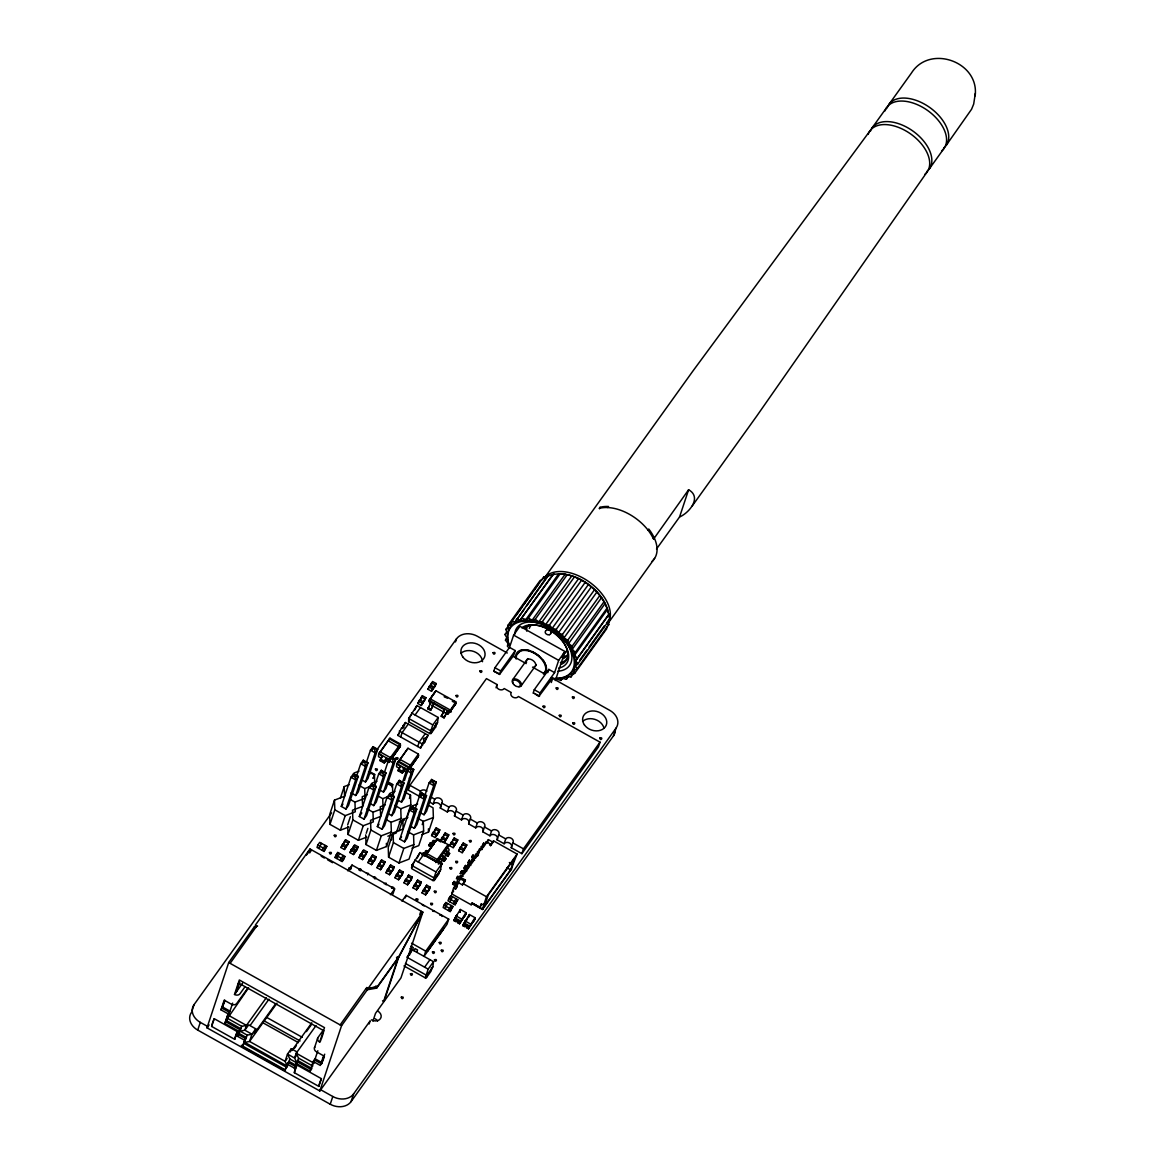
<?xml version="1.0" encoding="UTF-8"?>
<svg xmlns="http://www.w3.org/2000/svg" width="1165" height="1165" viewBox="0 0 1165 1165"><rect width="100%" height="100%" fill="white"/><g stroke="black" fill="none" stroke-linecap="round" stroke-linejoin="round"><path stroke-width="1.5" d="M433.074 729.261L429.929 733.63L408.638 721.718L408.682 718.47L416.895 705.553L438.186 717.465L437.516 722.649L435.288 726.159M975.149 95.807C979.605 61.861 929.655 43.906 911.423 73.075L888.88 104.501M975.338 93.287L973.692 104.049L971.581 109.233L946.315 145.174M556.826 679.02L560.758 680.433L562.564 678.452L566.379 679.239L567.471 676.763L571.054 676.894L571.389 674.011L574.578 673.487L574.141 670.326L576.835 669.161L575.641 665.827L577.724 664.05L575.83 660.686L608.727 614.814C604.65 590 571.476 566.904 548.118 575.976L526.522 606.062M548.118 575.976L543.574 577.17L511.639 621.702L511.304 624.571L508.115 625.11L508.537 628.27L505.858 629.435L507.037 632.77L504.969 634.532L506.862 637.91L505.479 640.197L508.013 643.488L507.372 646.211L509.411 648.264M574.578 673.487L606.528 628.954L606.819 626.639M438.448 873.182L440.676 869.658L441.346 864.488L420.055 852.576L411.842 865.493L411.813 868.74L433.103 880.653L434.603 876.735L435.317 877.129L434.196 880.522L433.482 880.114M430.628 970.387L432.841 966.863L433.526 961.678L409.964 948.514M429.885 704.374L429.142 700.296L435.914 690.758L455.821 701.898L447.637 714.305L431.37 705.204M448.044 844.581L437.312 859.537L436.744 862.158L425.385 855.809L425.633 855.081L437.37 838.611L448.044 844.581L447.841 846.693L436.744 862.158M447.972 697.515L446.981 698.316M454.714 701.286L453.724 702.087L452.311 701.301M440.224 862.406L440.254 862.275A2.053 1.238 35.7 0 0 439.074 860.367L437.894 860.556L439.161 861.619L438.39 864.139M440.982 862.61L441.783 860.134A2.053 1.238 35.7 0 0 440.603 858.241L439.423 858.43L440.53 859.173M443.079 859.683L443.894 857.207A2.053 1.238 35.7 0 0 442.715 855.299L441.52 855.489C444.826 856.435 439.686 860.833 444.229 861.299L445.991 858.445L444.782 857.775M444.622 857.557L445.423 855.066A2.053 1.238 35.7 0 0 444.244 853.173L443.064 853.363M446.719 854.615L447.52 852.139A2.053 1.238 35.7 0 0 446.341 850.232L445.161 850.421C448.452 851.382 443.37 855.765 447.855 856.246L449.632 853.377L448.423 852.707M448.248 852.489L449.049 849.999A2.053 1.238 35.7 0 0 447.87 848.105L446.938 847.567L447.404 848.688M459.986 911.627L460.35 909.472L466.029 912.646L465.301 914.598L466.015 913.957L459.491 923.699L457.714 922.709A1.544 1.209 18.4 0 0 455.588 921.515L453.811 920.525L455.85 917.685M474.315 919.651L475.043 917.7L469.364 914.51L469 916.666M438.186 717.465L432.827 724.921L429.929 733.63M441.346 864.488L436.001 871.944L433.103 880.653M433.526 961.678L428.167 969.149L425.269 977.843L403.978 965.931M575.83 660.686L577.214 658.385L574.68 655.109L575.321 652.371L607.271 607.853M359.053 869.687C360.975 866.585 362.577 872.672 359.228 870.197M373.47 877.755C374.067 875.25 377.635 878.716 374.737 878.876M409.483 778.657L409.454 777.667M384.29 883.798L386.096 883.114L386.154 884.847M436.278 876.633L435.084 877.522M442.001 916.476L441.506 915.064L439.846 915.268M428.298 974.319L428.254 973.314M380.722 759.172L384.945 761.633L386.663 758.022L384.275 763.017L380.023 760.643L381.843 756.842M398.721 769.337L400.44 765.725L398.736 769.686M402.304 773.109L404.692 768.099L402.304 773.109L398.051 770.72L398.678 769.424L398.051 770.72M192.007 1010.827L194.06 1004.638L331.632 812.879M551.453 677.724L609.819 710.388A15.669 12.291 18.4 0 1 616.037 728.11L613.474 735.843L351.044 1101.653A15.669 12.291 18.4 0 1 330.234 1104.245L197.73 1030.093L200.293 1022.36A15.669 12.291 18.4 0 1 194.06 1004.638M369.116 1023.962L370.164 1020.846L319.836 1090.979L206.991 1027.836L228.704 962.552L254.48 926.612L257.596 926.058M228.704 962.552L341.549 1025.695L319.836 1090.979M211.666 1026.438L214.229 1018.691L237.296 1031.608A18.159 2.665 -60.8 0 0 234.733 1039.34L211.666 1026.438A18.159 2.665 -60.8 0 1 214.229 1018.691M243.194 1045.223L244.533 1040.243L237.427 1036.268L239.043 1031.433L224.845 1023.482L228.063 1013.812L220.971 1009.851L224.19 1000.167L231.282 1004.143A4.107 3.233 18.4 0 0 236.743 1003.458L248.072 987.672M224.801 1000.182L222.107 1008.249L229.214 1012.21L225.995 1021.894L240.194 1029.831L238.577 1034.666L245.684 1038.641L244.067 1043.476L286.663 1067.3L288.265 1062.465L295.357 1066.441L294.221 1068.043L287.114 1064.067L289.036 1061.402L296.128 1065.378M220.971 1009.851L225.02 1000.735M245.116 986.609L239.961 993.789A4.107 3.233 18.4 0 1 234.5 994.473L239.32 979.969L324.496 1027.632L319.676 1042.136A4.107 3.233 18.4 0 1 318.03 1037.476L323.186 1030.297M235.65 992.871L238.869 983.202L324.03 1030.865L322.88 1032.467M228.544 1013.142L224.845 1023.482L226.767 1020.817L232.665 1003.094M236.408 991.808L239.626 982.139L235.927 992.478M234.733 1039.34L237.296 1031.608M237.427 1036.268L241.767 1026.35L246.456 1025.389L266.29 997.75M243.281 1044.99L242.64 1046.913L284.944 1070.591L287.114 1064.067M239.393 1032.248L240.15 1031.185L244.854 1030.195L248.684 1024.88L255.776 1028.855L251.946 1034.185L247.242 1035.146L242.917 1045.078M308.871 852.358L309.992 848.994L422.837 912.137L400.964 977.901L383.969 1001.58L382.557 1000.779M255.776 1028.855L254.174 1033.69L275.217 1004.361M317.812 845.033L317.011 847.45L324.103 851.426L326.826 846.343L319.734 842.368L317.812 845.033L324.918 849.008L324.103 851.426M349.267 784.671L344.228 786.593L344.563 796.277L334.486 800.122L329.651 814.699L329.972 824.383L340.369 830.208L348.772 827.004M318.788 848.455L321.511 843.358M329.972 824.383L334.821 809.806L334.486 800.122M322.341 850.435L325.05 845.353M340.471 797.923L344.228 786.593M341.272 806.413L350.971 777.273L353.505 773.735L358.208 776.371L348.51 805.51L345.976 809.049L341.272 806.413L342.961 804.054M354.597 776.807L355.048 775.453L353.505 773.735M356.723 775.744L360.713 763.745L363.247 760.206L367.951 762.842L358.252 791.982L355.718 795.506L351.014 792.884M345.976 809.049L355.675 779.909L358.208 776.371L355.048 775.453L350.971 777.273L355.675 779.909L355.048 775.453M340.369 830.208L345.219 815.646L355.296 811.787L354.961 802.117L350.505 799.612M366.465 762.201L370.455 750.202L372.989 746.678L377.693 749.299L367.994 778.438L365.461 781.977L362.33 780.215M335.039 857.542L337.763 852.46L344.855 856.435L344.054 858.853L342.131 861.518L335.039 857.542L337.763 852.46M355.718 795.506L365.417 766.366L367.951 762.842L364.791 761.925L363.247 760.206M371.839 750.1L372.989 746.678L374.533 748.381L377.693 749.299L375.159 752.838L365.461 781.977M347.68 824.776L350.374 816.694M336.816 858.532L339.539 853.45M340.923 847.523L345.554 839.761L349.107 841.756L344.476 849.503L340.923 847.523L341.884 846.183M343.806 843.518L344.607 841.101L348.146 843.081L347.345 845.499M344.753 842.179L345.554 839.761M366.8 837.096L358.398 840.3L348 834.46L352.849 819.898L352.514 810.214L362.592 806.369L362.257 796.685L367.295 794.748M340.369 860.527L343.078 855.445M344.476 849.503L349.107 841.756M345.437 848.178L346.238 845.746L342.685 843.766M342.131 861.518L344.855 856.435M359.301 816.505L368.999 787.365L371.533 783.827L376.237 786.462L366.538 815.602L364.004 819.126L359.301 816.505L361.834 812.966M373.368 778.278L374.679 774.419L371.125 772.424L370.179 773.764M380.023 760.643L380.562 759.493M349.937 852.562L354.568 844.814L358.121 846.795L357.32 849.212L353.49 854.542L349.937 852.562L351.699 848.804L355.252 850.8L354.451 853.217M381.916 756.697L382.411 755.634L381.581 756.944M374.737 785.822L378.741 773.822L381.275 770.298L385.979 772.919L376.28 802.059L373.747 805.598L370.616 803.85M364.004 819.126L373.703 789.987L376.237 786.462L373.077 785.545L371.533 783.827M353.49 854.542L358.121 846.795M358.398 840.3L363.247 825.737L373.324 821.878L372.989 812.194L367.048 808.86M384.275 763.017L384.858 761.837M356.359 850.552L357.16 848.135L353.621 846.139L352.82 848.557L353.767 847.232M382.368 773.371L382.819 772.002L381.275 770.298M350.738 868.974L352.048 865.056L394.629 888.88L392.896 894.108M290.245 1051.966L291.323 1048.748L297.002 1051.922M384.479 772.293L388.484 760.294L400.381 743.998L389.969 738.173L378.61 754.367L378.538 756.697L381.508 758.357M373.747 805.598L383.445 776.458L385.979 772.919L382.819 772.002L378.741 773.822L383.445 776.458L382.819 772.002M287.959 1064.621L289.837 1058.985L287.493 1054.077L291.323 1048.748M428.108 735.231L425.822 738.421A1.646 1.296 18.4 0 0 423.638 738.697A1.646 1.296 18.4 0 0 424.293 740.561L420.536 748.105L397.833 735.406L401.575 727.848A1.646 1.296 18.4 0 0 403.76 727.572A1.646 1.296 18.4 0 0 403.105 725.722L405.405 722.518L428.108 735.231L424.366 742.775A1.646 1.296 18.4 0 0 423.55 742.527M389.299 761.895L391.018 756.755L395.721 759.391L386.023 788.53L383.489 792.069L378.785 789.433M366.247 833.252L367.863 828.402M358.951 857.6L363.582 849.853L367.135 851.848L362.504 859.595L358.951 857.6L362.781 852.27M402.143 728.62L403.105 725.722M359.912 856.275L360.713 853.858L364.266 855.838L363.465 858.256M361.995 853.13L362.635 851.193L366.174 853.173L365.373 855.591M400.673 736.994L402.114 732.639L408.245 724.106M404.43 725.416L405.405 722.518M386.562 819.781L391.018 822.286L391.353 831.97L386.503 846.533L376.426 850.392L366.028 844.552L370.878 829.99L370.543 820.306L380.62 816.447L380.285 806.763L385.324 804.84M383.489 792.069L393.188 762.929L395.721 759.391L392.561 758.473L391.018 756.755M409.439 717.407L408.638 721.718M362.504 859.595L367.135 851.848M391.891 758.415L400.309 746.328L400.381 743.998M294.221 1068.043L297.73 1060.543L311.929 1068.48L310.021 1071.145L295.823 1063.208M296.172 1064.024L296.973 1061.606L311.172 1069.543M289.837 1058.985L296.929 1062.961L298.546 1058.126L296.201 1053.218L316.035 1025.579M294.352 1072.703L296.915 1064.97L321.409 1078.674A18.159 2.665 -60.8 0 0 318.831 1086.406L294.352 1072.703A18.159 2.665 -60.8 0 1 296.915 1064.97M417.74 703.471L422.371 695.723L425.924 697.719L421.293 705.466L417.74 703.471L418.861 701.665M377.329 826.582L387.028 797.443L389.561 793.918L394.265 796.54L384.566 825.679L382.033 829.218L377.329 826.582L379.018 824.223M391.906 786.928L392.707 784.511L389.154 782.516L388.207 783.856L391.746 785.836L392.707 784.511M422.371 695.723L420.609 699.481L421.41 697.063L424.963 699.044L424.162 701.461M367.965 862.653L372.596 854.906L376.149 856.887L375.348 859.304L371.519 864.634L367.965 862.653L369.727 858.896L373.281 860.891L372.48 863.309M421.293 705.466L425.924 697.719M422.24 704.126L423.055 701.709L419.502 699.728M372.596 854.906L370.849 858.649L371.65 856.231L375.188 858.212L374.387 860.629M427.948 689.258L432.579 681.496L436.118 683.491L435.317 685.908L431.487 691.238L427.948 689.258L429.71 685.501L433.249 687.481L432.448 689.898M392.765 795.913L396.77 783.914L399.304 780.375L404.007 783.011L394.309 812.151L391.775 815.689L388.644 813.927M382.033 829.218L391.731 800.078L394.265 796.54L391.105 795.637L389.561 793.918M430.817 685.253L431.618 682.836L435.171 684.816L434.37 687.234L430.817 685.253L431.778 683.913M371.519 864.634L376.149 856.887M376.426 850.392L381.275 835.815L391.353 831.97M431.487 691.238L436.118 683.491M402.507 782.385L406.512 770.385L409.046 766.847L413.75 769.482L404.051 798.622L401.517 802.146L398.386 800.399M314.448 1047.903L317.666 1038.233M391.775 815.689L401.474 786.55L404.007 783.011L400.847 782.094L399.304 780.375M431.618 708.422L434.123 703.077L430.569 710.359L427.73 708.771L428.647 707.097M404.473 780.565L409.046 766.847L410.59 768.565L413.75 769.482L411.216 773.021L401.517 802.146M435.914 690.758L428.909 701.024L444.52 709.762L444.04 710.446M376.979 867.692L381.61 859.945L385.164 861.925L380.533 869.687L376.979 867.692L378.101 865.872M417.711 746.517L419.152 742.163L425.269 733.63M310.021 1071.145L313.239 1061.475L315.147 1058.81L322.239 1062.786L321.482 1063.849L314.39 1059.873L311.972 1067.125M410.138 769.919L410.59 768.565L406.512 770.385L411.216 773.021L410.59 768.565M430.569 710.359L431.487 708.684M321.351 1038.918L323.491 1032.481M313.705 1063.164L317.827 1050.743M381.61 859.945L379.863 863.687L380.664 861.27L384.202 863.265L383.401 865.682M455.471 641.93L456.491 638.828A15.669 12.291 18.4 0 1 477.3 636.236L507.285 653.012M420.536 748.105L424.293 740.561M380.533 869.687L385.164 861.925M409.92 768.507L418.57 755.692L418.41 754.09L407.998 748.265L396.639 764.458L396.566 766.788L399.537 768.449M407.866 817.451L402.828 819.374L403.148 829.058L393.086 832.917L388.236 847.479L388.571 857.163L398.969 863.003L409.031 859.144L413.881 844.581L413.56 834.897L407.604 831.562M381.494 868.347L382.295 865.93L378.741 863.949M428.895 801.651L433.147 804.025A4.107 3.233 18.4 0 1 438.608 803.34A4.107 3.233 18.4 0 1 440.254 808L447.345 811.976A4.107 3.233 18.4 0 1 452.806 811.291A4.107 3.233 18.4 0 1 454.452 815.937L461.544 819.912A4.107 3.233 18.4 0 1 467.005 819.228A4.107 3.233 18.4 0 1 468.636 823.888L475.742 827.864A4.107 3.233 18.4 0 1 481.203 827.179A4.107 3.233 18.4 0 1 482.834 831.825L489.941 835.8A4.107 3.233 18.4 0 1 495.402 835.116A4.107 3.233 18.4 0 1 497.033 839.776L504.125 843.751A4.107 3.233 18.4 0 1 509.586 843.067A4.107 3.233 18.4 0 1 511.231 847.712L521.876 853.668L598.402 746.998L600.019 742.163L518.396 696.481A4.107 3.233 18.4 0 1 512.935 697.165A4.107 3.233 18.4 0 1 511.289 692.52L504.197 688.544A4.107 3.233 18.4 0 1 498.737 689.229A4.107 3.233 18.4 0 1 497.106 684.569L486.446 678.613L409.92 785.297L408.318 790.132L418.963 796.088A4.107 3.233 18.4 0 1 422.385 794.763M424.366 742.775L425.822 738.421M394.819 805.423L400.76 808.758L401.095 818.442L396.246 833.004L387.858 836.208M388.571 857.163L393.406 842.601L393.086 832.917M409.425 798.462L410.502 795.214L404.561 791.88M431.021 733.499L432.157 730.106L431.443 729.712L430.322 733.091L431.021 733.499L435.623 727.091L436.744 723.713L436.03 723.319L434.909 726.698L435.623 727.091M321.482 1063.849L324.7 1054.179M399.056 830.703L402.828 819.374M322.778 1061.169L324.394 1056.335M385.994 872.745L390.625 864.983L394.178 866.978L393.377 869.396L389.547 874.726L385.994 872.745L387.756 868.988L391.309 870.969L390.508 873.386M390.625 864.983L388.862 868.74L389.678 866.323L393.217 868.304L392.416 870.721M406.527 817.859L410.837 804.899L410.502 795.214M399.857 839.193L409.556 810.054L412.09 806.53L416.793 809.151L407.109 838.29L404.561 841.829L399.857 839.193L401.561 836.834M445.103 715.965L447.608 710.621L444.054 717.902L441.215 716.315L442.132 714.64M442.263 714.378L443.85 710.402M318.831 1086.406L321.409 1078.674M389.547 874.726L394.178 866.978M411.493 809.078L412.57 805.845L417.609 803.923M444.52 709.762L444.768 709.034L442.249 714.8M413.196 809.602L413.648 808.233L412.09 806.53M444.054 717.902L444.972 716.227M418.963 796.088L420.565 791.253A4.107 3.233 18.4 0 1 426.885 791.166M415.308 808.525L419.298 796.525L421.832 792.986L426.536 795.622L416.852 824.762L414.303 828.3L411.172 826.538M404.561 841.829L414.259 812.689L416.793 809.151L413.648 808.233L409.556 810.054L414.259 812.689L413.648 808.233M420.696 796.423L421.832 792.986L423.39 794.705L426.536 795.622L424.002 799.161L414.303 828.3M398.969 863.003L403.818 848.426L413.881 844.581M395.008 877.784L399.639 870.037L403.192 872.017L402.391 874.434L398.561 879.764L395.008 877.784L396.77 874.027L400.323 876.022L399.522 878.439M398.051 873.299L398.692 871.362L402.231 873.357L401.43 875.774M399.639 870.037L397.877 873.779M424.482 796.7L429.04 782.996L431.574 779.458L436.278 782.094L426.594 811.233L424.045 814.757L419.342 812.136M447.36 711.349L449.486 712.543L455.617 704.01L455.821 701.898M398.561 879.764L403.192 872.017M432.681 782.531L433.132 781.176L431.574 779.458M424.045 814.757L433.744 785.632L436.278 782.094L433.132 781.176L429.04 782.996L433.744 785.632L433.132 781.176M422.225 824.602L423.303 821.369L433.365 817.51L433.045 807.826L428.574 805.335M330.234 1104.245L332.797 1096.513A15.669 12.291 18.4 0 0 353.607 1093.906L616.037 728.11M404.022 882.822L408.653 875.075L412.206 877.056L411.405 879.473L407.575 884.818L404.022 882.822L405.784 879.08L409.337 881.06L408.536 883.478M407.852 877.493L408.653 875.075M417.347 818.034L423.303 821.369L423.623 831.053L418.774 845.615L412.06 848.178M433.147 804.025L434.763 799.19A4.107 3.233 18.4 0 1 440.224 798.506A4.107 3.233 18.4 0 1 441.855 803.166L440.254 808M407.575 884.818L412.206 877.056M410.444 880.813L411.245 878.395L407.706 876.415M405.26 897.924L406.134 895.317L448.714 919.141L446.981 924.369L424.016 956.378L425.749 951.15L448.714 919.141M421.803 834.65L428.516 832.087L433.365 817.51M422.953 853.523L424.468 853.494M413.036 887.876L417.667 880.114L421.22 882.109L420.419 884.526L416.589 889.856L413.036 887.876L414.798 884.119L418.351 886.099L417.551 888.516M424.191 856.188L425.283 853.668L426.536 854.207L425.385 855.809M431.589 835.596L436.22 827.849L439.773 829.83L438.972 832.247L435.142 837.577L431.589 835.596L433.351 831.839L436.904 833.834L436.103 836.252M427.074 851.557L428.065 852.081L433.802 844.072C431.05 841.625 432.026 849.445 428.691 845.513L430.468 842.659L431.676 843.329M417.667 880.114L415.905 883.871L416.721 881.454L420.259 883.434L419.458 885.851M430.468 842.659L428.691 845.513M434.632 831.111L435.273 829.174L438.812 831.169L438.011 833.587M428.065 852.081L427.366 850.829A2.053 1.238 35.7 0 0 425.487 851.018L424.643 853.479M436.22 827.849L434.472 831.592M372.916 1021.166L375.509 1013.375L383.212 1002.643L397.877 958.533L396.464 957.746M416.589 889.856L421.22 882.109M431.938 843.3L432.754 840.882A2.053 1.238 35.7 0 1 434.632 840.693L435.331 841.945L437.37 838.611M435.142 837.577L439.773 829.83M433.802 844.072L433.103 842.834A2.053 1.238 35.7 0 0 431.225 843.009L430.395 845.484M383.969 1001.58L398.648 957.47L422.837 912.137M509.527 647.39L515.279 650.609L513.634 655.546L499.537 674.418L493.785 671.2L494.95 667.72L509.527 647.39L513.619 635.114L519.925 626.304L564.996 651.526L555.356 680.535M351.044 1101.653L353.607 1093.906M447.345 811.976L448.962 807.141A4.107 3.233 18.4 0 1 454.423 806.457A4.107 3.233 18.4 0 1 456.054 811.102L454.452 815.937M422.05 892.914L426.681 885.167L430.235 887.148L429.434 889.565L425.604 894.895L422.05 892.914L423.812 889.157L427.366 891.152L426.565 893.57M440.603 840.635L445.234 832.888L448.787 834.868L444.156 842.63L440.603 840.635L443.486 836.645M425.079 888.429L425.735 886.492L429.273 888.487L428.472 890.905M441.564 839.31L442.365 836.892L445.918 838.873L445.117 841.29M426.681 885.167L424.919 888.91M443.647 836.15L444.287 834.227L447.826 836.208L447.025 838.625M444.433 835.305L445.234 832.888M425.604 894.895L430.235 887.148M499.537 674.418L500.702 670.938L515.279 650.609M444.156 842.63L448.787 834.868M496.028 687.801L497.106 684.569M412.526 949.941L413.298 947.611L410.735 946.184M439.904 870.736L438.783 874.114L434.196 880.522M440.588 866.367L442.365 863.513L441.098 862.799M414.216 950.888L415.002 948.572L417.551 949.999L416.779 952.315M444.229 861.299L445.991 858.445M449.617 845.688L454.248 837.926L457.801 839.921L453.17 847.669L449.617 845.688L452.661 841.203M450.738 843.868L451.379 841.931L454.933 843.911L454.132 846.343M447.855 856.246L449.632 853.377M453.447 840.344L454.248 837.926M461.544 819.912L463.146 815.078A4.107 3.233 18.4 0 1 468.621 814.393A4.107 3.233 18.4 0 1 470.252 819.053L468.636 823.888M453.17 847.669L457.801 839.921M456.039 843.664L456.84 841.246L453.301 839.266M458.631 850.727L463.262 842.979L466.816 844.96L462.185 852.707L458.631 850.727L459.593 849.401M459.753 848.906L460.393 846.97L463.947 848.965L463.146 851.382M461.5 846.722L462.316 844.305L465.854 846.3L465.053 848.717M462.461 845.397L463.262 842.979M427.919 950.931L430.074 946.694L429.303 949.009M443.952 905.176L443.151 907.593L450.243 911.569L452.967 906.487L445.86 902.511L443.952 905.176L451.044 909.151L450.243 911.569M430.22 947.727L432.361 943.49L431.589 945.805M462.185 852.707L466.816 844.96M445.059 904.928L445.86 902.511M432.506 944.524L434.662 940.286L433.89 942.616M455.457 885.793L452.617 884.206L454.088 881.454L456.928 883.041L453.578 888.08L451.656 893.861L471.17 904.783L472.32 903.195L482.965 909.151L484.669 903.501L482.849 908.977M444.913 908.583L447.637 903.501M454.088 881.454L452.617 884.206M448.816 898.404L448.001 900.822L455.107 904.797L457.816 899.7L450.724 895.739L448.816 898.404L455.908 902.38L455.107 904.797M434.807 941.335L436.962 937.082L436.191 939.412M449.923 898.157L450.724 895.739M456.869 877.565L456.447 878.876L457.918 876.109L456.869 877.565L459.709 879.153M437.108 938.131L439.249 933.893L438.477 936.209M449.777 901.812L452.501 896.73M439.394 934.927L441.55 930.689L440.778 933.005M456.098 884.57L458.02 878.774L460.539 875.279L462.461 876.357M425.647 977.319L426.769 973.925L427.482 974.333L426.361 977.712L425.269 977.843M461.733 870.779L460.262 873.532L461.733 870.779L464.573 872.367M453.578 888.08L455.5 889.157L460.757 877.42L486.344 841.756L491.004 844.363L490.538 845.746M475.742 827.864L477.344 823.029A4.107 3.233 18.4 0 1 482.805 822.344A4.107 3.233 18.4 0 1 484.451 826.99L482.834 831.825M448.467 910.579L451.19 905.482M441.695 931.723L443.85 927.486L443.079 929.801M466.932 869.789L464.092 868.202L464.529 866.891L465.563 865.449L468.403 867.037M465.563 865.449L464.092 868.202M462.709 874.9L464.354 869.935L466.277 871.012L464.675 873.255M426.361 977.712L430.948 971.319L432.084 967.926L431.37 967.533M453.331 903.792L456.039 898.71M464.675 871.274L468.184 864.605L470.107 865.682M467.922 862.872L469.393 860.12L467.922 862.872L470.762 864.459M467.092 867.91L468.184 864.605M463.699 880.711L464.879 881.861M468.505 865.93L472.014 859.275L473.937 860.352L471.534 863.702L469.612 862.624M457.772 882.313L462.447 884.919L465.418 880.026L460.757 877.42M472.189 856.231L471.752 857.542L473.223 854.775L472.189 856.231L475.029 857.819M470.908 862.581L472.014 859.275M462.447 884.919L465.418 880.026M472.335 860.6L475.844 853.945L477.767 855.008L475.349 858.372M455.166 917.947L453.986 920.627L455.18 918.967M476.165 855.27L479.66 848.601L481.596 849.678M455.588 921.515L455.996 920.306L454.219 919.316M479.98 849.94L483.606 843.125L485.528 844.203L483.009 847.698L481.087 846.62M459.942 911.991L460.335 910.782L460.117 912.093M533.104 693.204L534.269 689.724L548.846 669.394L554.598 672.613L540.021 692.927L538.856 696.422L533.774 693.044M482.645 846.008L483.606 843.125M457.714 922.709L458.122 921.5A1.544 1.209 18.4 0 0 455.996 920.306M486.344 841.756L485.878 843.14L488.397 839.63L493.057 842.251L490.742 845.513L489.475 844.8M460.495 920.918L459.316 923.597L460.51 921.937M487.247 843.052L488.397 839.63M489.941 835.8L491.543 830.965A4.107 3.233 18.4 0 1 497.004 830.281A4.107 3.233 18.4 0 1 498.635 834.941L497.033 839.776M599.538 508.756L600.019 507.328A39.057 23.518 35.7 0 1 608.494 506.484L607.722 507.547M464.253 916.724L465.84 913.855M459.491 923.699L466.015 913.957M469.437 926.787L475.029 918.996L468.505 928.738L466.728 927.748A1.544 1.209 18.4 0 0 464.602 926.554L462.825 925.563L463.757 923.612L469.437 926.787L468.33 928.651L469.51 925.971M463.408 924.457L463 925.665L464.194 924.005M463.947 923.714L469.364 914.51M547.754 672.686L548.846 669.394M471.17 904.783L471.738 903.093L479.893 907.666L481.524 904.025M464.602 926.554L465.01 925.345L463.233 924.355M493.057 842.251L493.523 840.853L517.1 854.047L513.124 864.11M466.728 927.748L467.136 926.539A1.544 1.209 18.4 0 0 465.01 925.345M468.505 928.738L468.913 927.529L467.136 926.539M551.293 682.53L552.953 677.549L538.856 696.422M554.598 672.613L558.676 660.337L564.996 651.526M473.267 921.763L474.854 918.908M479.893 907.666L481.174 903.792L483.664 905.19L484.815 903.589M483.664 905.19L486.475 896.73L517.1 854.047M504.125 843.751L505.741 838.902A4.107 3.233 18.4 0 1 511.202 838.232A4.107 3.233 18.4 0 1 512.833 842.877L511.231 847.712M471.971 903.632L482.47 909.501L484.291 904.04M510.62 869.818L514.318 858.707L488.295 894.968L484.596 906.093L510.62 869.818L506.79 867.677M511.275 869.673L513.372 863.498M521.876 853.668L523.478 848.834L600.019 742.163M653.623 539.031L688.617 489.737C702.204 497.309 689.243 512.862 679.559 516.983L656.507 549.006M679.559 516.983L688.617 489.737M428.764 706.878L431.283 701.49L430.133 703.689M226.796 1019.462L248.567 987.833M429.303 706.179L427.73 708.771M460.35 909.472L454.743 918.573L460.423 921.748M466.029 912.646L460.67 921.02L454.991 917.845L457.015 915.02M475.043 917.7L469.684 926.073L464.005 922.884L469.233 915.938M511.639 621.702L515.207 621.833L548.249 574.826M423.9 853.275L423.958 853.144A2.053 1.238 35.7 0 1 425.837 852.969L437.312 859.537M425.72 854.062L424.701 854.411M433.759 841.625L434.632 841.538M414.798 709.936L416.895 705.553M420.055 852.576L417.201 858.023M381.785 756.93L380.722 759.609M517.056 654.482L520.609 650.682M306.337 855.299L308.914 850.494L310.327 851.28L311.405 849.78L309.744 852.911M307.487 853.683L309.992 848.994M419.75 914.467L421.424 911.35L420.347 912.85L421.759 913.637L398.648 956.946L377.314 986.682L368.198 988.313L366.771 987.512L340.136 1024.909M285.512 1068.902L287.42 1066.237L244.839 1042.413L249.543 1041.437L277.008 1003.152M563.35 655.618L563.758 653.419M442.161 714.961L441.215 716.315M562.71 656.594L562.113 657.439M927.282 171.706L756.74 416.065L692.33 505.814M377.125 749.459L456.491 638.828M308.914 850.494L255.339 925.156L256.766 925.957L230.117 963.353M389.969 738.173L378.858 753.653L382.164 756.362M410.968 715.266L408.682 718.47L431.385 731.183L437.516 722.649M397.833 735.406L399.362 733.266M415.09 714.99L420.434 707.534M373.717 775.744L374.679 774.419M372.916 778.162L373.878 776.837M435.273 691.762L429.142 700.296L449.734 711.815L455.85 703.281M324.918 849.008L326.826 846.343M392.285 757.119L400.542 745.6M392.037 757.847L400.309 746.328M237.718 984.804L238.869 983.202M206.991 1027.836L209.088 1024.909M407.998 748.265L396.886 763.73L400.192 766.454M234.5 994.473L242.597 983.187M228.063 1013.812L229.971 1011.147L222.879 1007.172M508.115 625.11L540.05 580.578L542.191 579.587M505.858 629.435L513.066 619.387M516.168 615.076L522.342 606.455M524.41 603.587L531.619 593.524M534.706 589.213L537.808 584.903M418.41 754.09L408.58 767.779L398.182 761.954L396.886 763.73L407.051 769.424M447.637 714.305L455.617 704.01M504.969 634.532L507.037 631.663M409.279 768.652L418.57 755.692M410.065 767.939L418.337 756.42M515.207 621.833L524.468 608.931M600.019 507.328L599.261 508.391A39.057 23.518 35.7 0 1 653.332 538.652L654.177 537.749M871.988 128.048L886.725 107.5M505.479 640.197L507.547 637.328M516.299 619.358L520.129 620.144L553.04 574.287M520.129 620.144L553.885 573.631M521.935 618.164L525.866 619.576L558.763 573.704M525.866 619.576L528.313 618.164L560.263 573.631M347.869 870.867L352.048 865.056M528.313 618.164L532.187 620.144L565.098 574.287M239.043 1031.433L240.951 1028.768L226.767 1020.817M532.187 620.144L535.201 619.358L567.137 574.826M535.201 619.358L538.871 621.833L571.767 575.976M250.198 1025.36L268.984 999.177M538.871 621.833L542.308 621.702L574.258 577.185M244.533 1040.243L246.441 1037.564L239.349 1033.603M542.308 621.702L545.642 624.586L578.554 578.728M545.642 624.586L549.385 625.124L581.335 580.592M512.585 679.85L527.832 658.575M549.385 625.124L552.254 628.284L585.15 582.427M575.321 652.371L572.248 649.313L572.131 646.24L568.637 643.502L567.748 640.226L563.976 637.939L562.36 634.561L558.443 632.799L556.156 629.464L588.107 584.932M558.443 632.799L591.339 586.927M521.105 685.879L536.366 664.618M562.36 634.561L594.296 590.029M563.976 637.939L596.873 592.068M567.748 640.226L599.698 595.694M648.002 530.09L648.759 529.012A39.057 23.518 35.7 0 1 652.138 561.268M568.637 643.502L601.548 597.645M390.45 894.705L394.629 888.88M414.143 862.289L411.842 865.493L434.56 878.206L440.676 869.658M413.313 865.245L411.478 867.808L412.599 864.43L413.313 864.823M421.672 854.921L423.201 852.795M572.131 646.24L604.067 601.708M418.25 862.013L423.609 854.557M572.248 649.313L605.159 603.441M653.332 538.652L654.104 537.589M574.68 655.109L607.577 609.251M291.818 1050.641L311.812 1022.783M287.143 1058.461L285.075 1061.33L287.42 1066.237M294.352 1048.413L296.42 1045.529M306.395 1031.622L311.521 1024.472M401.954 901.127L406.134 895.317M560.758 680.433L562.812 677.564M577.214 658.385L609.149 613.868M929.437 168.707L944.174 148.173M575.641 665.827L577.694 662.958M579.762 660.089L586.956 650.055M589.009 647.187L604.431 625.692M606.484 622.824L609.659 619.532L608.727 614.814M296.507 1055.388L294.585 1058.053L296.929 1062.961M566.379 679.239L568.447 676.37M577.724 664.05L609.659 619.532M435.841 862.595L437.749 859.93M448.088 845.965L436.991 861.43L425.633 855.081L436.729 839.615L440.982 842.004M654.584 558.428L607.693 623.814A39.057 23.518 35.7 0 0 589.199 581.903A39.057 23.518 35.7 0 0 543.938 578.685L692.986 370.921L869.847 131.033M571.054 676.894L574.141 672.584M576.835 669.161L608.785 624.629L608.552 619.955M440.836 865.653L442.365 863.513M435.317 877.565L438.069 873.721M319.676 1042.136L320.812 1040.534M368.198 988.313L421.759 913.637M341.549 1025.695L367.339 989.755L376.674 988.109L397.877 958.533M464.354 869.935L461.952 873.299L463.874 874.376M460.583 876.706L461.617 875.264L463.189 876.138M464.413 871.376L465.447 869.92L467.019 870.808M468.228 866.032L469.277 864.59L470.835 865.464M472.058 860.702L473.092 859.26L474.665 860.134M475.888 855.372L476.922 853.93L478.495 854.804L477.461 856.246M479.718 850.042L480.752 848.586L482.325 849.474M469.306 866.804L467.704 869.032L465.782 867.969M451.656 893.861L453.666 891.065M455.5 889.157L457.175 886.813M409.366 955.227L412.235 949.766L406.876 957.237L428.167 969.149M491.004 844.363L493.523 840.853M451.044 909.151L452.967 906.487M455.908 902.38L457.816 899.7M424.613 967.168L429.972 959.698M432.841 966.863L426.725 975.396L405.435 963.484M468.825 916.564L469.524 915.923M462.825 925.563L466.903 919.884M474.504 919.738L475.029 918.996M482.47 909.501L511.551 868.959M444.447 850.596L447.841 846.693M543.807 673.443C547.841 669.962 545.904 663.861 543.152 660.206M366.407 873.226L368.533 873.43L367.528 874.842M393.377 888.88C395.576 887.395 390.683 885.866 391.688 888.356M432.623 911.234L434.749 911.438M353.971 773.065L359.009 771.128M371.999 783.142L377.038 781.22M358.762 785.239L364.703 788.574L374.781 784.729L374.446 775.045L368.504 771.711M354.961 802.117L365.038 798.258L364.703 788.574M390.027 793.234L395.066 791.312M378.276 796.161L382.732 798.666L387.77 796.744M372.989 812.194L383.067 808.35L382.732 798.666M400.76 808.758L410.837 804.899M391.018 822.286L401.095 818.442M399.275 822.039L404.313 820.116M413.56 834.897L423.623 831.053M520.624 650.667L522.503 650.085M493.785 671.2L498.766 673.457M410.866 775.672L411.886 774.274M391.746 838.96L390.741 840.358M350.374 869.571L348.655 868.042L350.956 868.77M422.24 904.856L424.118 905.904M457.51 884.686L453.054 882.895M607.926 624.513L608.785 624.629M527.061 650.041L529.565 650.594M552.254 628.284L556.156 629.464M605.407 628.518L606.528 628.954M532.128 651.497L539.424 656.113M430.147 845.47L428.938 844.785M513.619 635.114L558.676 660.337M512.018 655.662L526.201 663.599M532.522 667.137L545.133 674.2M494.95 667.72L500.702 670.938M534.269 689.724L540.021 692.927M535.216 693.859L539.526 696.262M428.749 686.84L432.302 688.821M444.142 696.728L445.569 697.515M430.147 698.782L450.054 709.922M449.923 711.101L451.35 711.902M418.541 701.053L422.094 703.048M427.963 708.043L430.802 709.631M441.448 715.601L444.287 717.189M411.536 713.009L432.827 724.921M399.275 731.052L421.992 743.765M389.474 738.872L399.872 744.697M388.149 740.722L398.547 746.547M400.003 759.405L410.415 765.23M398.678 761.255L409.075 767.08M390.552 757.687L380.154 751.862L378.858 753.653L390.217 760.002M386.416 758.735L389.969 760.73M402.318 767.633L406.818 770.152M384.494 760.031L388.95 762.522M402.522 770.109L406.978 772.613M398.75 769.25L403.003 771.638M380.271 759.915L384.523 762.289M398.299 770.007L402.551 772.38M409.92 785.297L420.565 791.253M430.497 796.816L434.763 799.19M441.855 803.166L448.962 807.141M456.054 811.102L463.146 815.078M470.252 819.053L477.344 823.029M484.451 826.99L491.543 830.965M498.635 834.941L505.741 838.902M512.833 842.877L523.478 848.834M509.353 862.522L512.469 864.27M477.257 851.964L479.179 853.042M432.404 833.179L435.943 835.159M441.418 838.218L444.957 840.213M450.433 843.271L453.971 845.251M459.447 848.309L462.986 850.29M449.384 854.105L447.841 853.202M446.894 854.833L448.103 855.518M445.758 859.173L444.2 858.27M443.253 859.901L444.462 860.586M460.699 872.221L463.539 873.823M440.88 863.542L442.118 864.241M460.291 878.803L464.951 881.41M458.02 878.774L459.942 879.852M462.898 883.536L486.475 896.73M414.711 860.032L436.001 871.944M472.349 903.093L478.349 906.457M352.98 848.076L356.519 850.071M341.738 845.106L345.277 847.086M350.752 850.144L354.291 852.125M359.767 855.183L363.305 857.178M368.781 860.236L372.319 862.217M377.795 865.275L381.334 867.27M386.809 870.328L390.348 872.308M395.823 875.366L399.362 877.347M404.838 880.405L408.376 882.4M413.852 885.458L417.39 887.439M422.866 890.497L426.405 892.477M455.821 915.792L461.5 918.967M464.835 920.831L470.514 924.005M458.122 921.5L459.898 922.491M335.84 855.125L342.947 859.1M321.205 856.231L324.365 858.008M327.525 859.77L332.549 862.683M411.565 943.199L425.749 951.15M397.221 956.683L398.648 957.47M375.902 985.896L377.314 986.682M376.674 988.109L375.247 987.308L365.912 988.969L367.339 989.755M254.48 926.612L255.907 927.413M266.756 1017.438L302.303 1037.331M264.528 1021.079L300.06 1040.957M262.926 1022.783L298.473 1042.66M313.239 1061.475L320.331 1065.451L323.55 1055.781L316.458 1051.806A4.107 3.233 18.4 0 1 314.812 1047.146M228.748 1015.472L246.456 1025.389L244.854 1030.195L251.946 1034.185L249.543 1041.437L285.075 1061.33L287.493 1054.077L294.585 1058.053L296.201 1053.218L313.924 1063.135M227.568 1018.399L241.767 1026.35M298.546 1058.126L312.73 1066.062M240.15 1031.185L247.242 1035.146M200.293 1022.36L208.186 1026.773M241.315 1045.311L285.483 1070.023M320.186 1089.45L332.797 1096.513M388.018 782.632L392.474 785.137L392.809 794.821M334.821 809.806L345.219 815.646M352.849 819.898L363.247 825.737M370.878 829.99L381.275 835.815M393.406 842.601L403.818 848.426M543.574 577.17L544.201 578.714M428.414 828.854L428.516 832.087M386.387 843.314L386.503 846.533M365.708 834.868L366.028 844.552M347.723 826.393L348 834.46M377.708 1011.031A6.786 5.33 18.4 0 1 380.402 1018.72A6.786 5.33 18.4 0 1 371.387 1019.841M615.309 729.756A15.669 12.291 18.4 0 1 613.474 735.843M197.73 1030.093A15.669 12.291 18.4 0 1 191.497 1012.37M582.602 721.397A12.334 9.684 18.4 0 1 594.893 719.373A12.334 9.684 18.4 0 1 603.965 728.081M460.918 653.303A12.334 9.684 18.4 0 1 474.213 651.628A12.334 9.684 18.4 0 1 482.514 661.705M375.13 1018.763A6.786 5.33 18.4 0 1 377.635 1020.991M515.702 658.662A17.475 10.514 35.7 0 1 533.133 652.094A17.475 10.514 35.7 0 1 545.293 673.166M563.248 653.987A3.32 0.816 -65.4 0 1 563.773 653.39M550.943 633.163A3.378 2.694 30.6 0 1 550.637 633.789L550.317 634.124A3.262 2.578 28.5 0 1 549.472 634.634M549.487 634.663A3.029 2.374 25.9 0 1 548.132 634.809A2.796 2.068 21.3 0 1 547.244 634.561L546.225 633.964A2.796 2.039 18.7 0 1 545.497 633.163L545.409 632.93A3.073 2.33 12 0 1 545.235 632.26A3.218 2.446 9.6 0 1 545.264 631.809A3.393 2.578 7.9 0 1 545.395 631.372A3.306 2.505 6.2 0 1 546.356 630.338M529.303 628.401A21.989 13.237 35.7 0 1 531.924 624.615M567.282 649.648A21.989 13.237 35.7 0 1 564.661 653.434M550.885 631.692A2.825 2.374 17 0 0 550.098 630.571L549.065 630.003A3 2.301 9.2 0 0 546.414 630.396M550.928 631.692A3.073 2.534 20.7 0 1 551.001 632.93M568.374 654.453A25.659 15.451 35.7 0 1 563.015 656.842M526.755 631.168A25.659 15.451 35.7 0 1 526.595 628.066M526.522 662.404A5.344 3.218 35.7 0 1 529.128 659.011A5.344 3.218 35.7 0 1 535.114 662.798A5.344 3.218 35.7 0 1 533.905 667.064M516.415 658.866A16.645 10.019 35.7 0 1 534.298 653.274A16.645 10.019 35.7 0 1 543.429 673.982M513.168 683.593A5.228 3.146 35.7 0 1 514.26 678.918A5.228 3.146 35.7 0 1 520.828 682.588A5.228 3.146 35.7 0 1 518.964 686.84M513.809 684.569A4.398 2.65 35.7 0 1 514.682 680.04A4.398 2.65 35.7 0 1 520.318 684.51A4.398 2.65 35.7 0 1 515.6 685.981M514.959 685.573A4.398 2.65 35.7 0 1 514.347 685.093M887.22 107.85A35.198 21.188 35.7 0 1 929.655 107.413A35.198 21.188 35.7 0 1 943.796 147.897M885.08 110.835A35.198 21.188 35.7 0 1 927.5 110.398A35.198 21.188 35.7 0 1 941.64 150.882M870.342 131.383A35.198 21.188 35.7 0 1 912.763 130.946A35.198 21.188 35.7 0 1 926.903 171.43M868.187 134.368A35.198 21.188 35.7 0 1 910.622 133.931A35.198 21.188 35.7 0 1 924.762 174.415M509.207 645.09A37.615 22.659 35.7 0 1 529.303 621.294A37.615 22.659 35.7 0 1 571.447 651.133A37.615 22.659 35.7 0 1 556.244 678.394M567.166 655.4A24.538 14.781 35.7 0 1 563.088 658.706M525.954 629.362A24.538 14.781 35.7 0 1 528.881 625.139M567.894 657.963A26.635 16.033 35.7 0 1 560.423 662.492M558.108 636.003A26.635 16.033 35.7 0 1 561.53 664.254M524.41 627.848A26.635 16.033 35.7 0 1 556.987 634.969M521.876 627.833A28.717 17.286 35.7 0 1 560.511 638.944A28.717 17.286 35.7 0 1 558.632 668.113M562.71 637.969A32.372 19.499 35.7 0 1 557.817 671.215M514.639 634.546A32.372 19.499 35.7 0 1 539.643 623.406M544.638 625.168A32.372 19.499 35.7 0 1 548.365 626.945M549.589 627.6A32.372 19.499 35.7 0 1 560.802 635.988M509.353 645.687A38.343 23.096 35.7 0 1 529.376 620.275A38.343 23.096 35.7 0 1 572.874 651.774A38.343 23.096 35.7 0 1 554.525 678.423M561.428 573.908A37.615 22.659 35.7 0 1 607.955 612.018M422.837 744.916A1.646 1.296 18.4 0 1 422.225 744.377M334.253 835.29C334.734 839.426 338.476 833.761 334.253 835.29M329.447 852.547C329.943 856.683 333.671 851.018 329.447 852.547M375.421 769.104C375.916 773.24 379.644 767.575 375.421 769.104M396.1 757.891C396.595 762.012 400.323 756.362 396.1 757.891M456.01 695.52C456.491 699.655 460.233 693.99 456.01 695.52M479.951 670.938C480.431 675.074 484.174 669.424 479.951 670.938M416.051 899.118C416.546 903.239 420.288 897.589 416.051 899.118M493.072 652.662C493.552 656.783 497.295 651.133 493.072 652.662M401.284 997.182C401.779 1001.303 405.507 995.653 401.284 997.182M430.628 903.457C431.108 907.593 434.851 901.928 430.628 903.457M434.312 891.283C434.793 895.419 438.535 889.754 434.312 891.283M410.459 973.824C410.939 977.959 414.682 972.294 410.459 973.824M453.069 833.426C453.549 837.562 457.292 831.897 453.069 833.426M449.923 867.75C450.418 871.886 454.146 866.221 449.923 867.75M455.69 861.474C456.17 865.61 459.913 859.945 455.69 861.474M432.463 951.965C432.943 956.101 436.686 950.436 432.463 951.965M469.364 840.649C469.844 844.785 473.587 839.12 469.364 840.649M439.263 942.485C439.744 946.606 443.486 940.956 439.263 942.485M434.472 959.727C434.953 963.863 438.695 958.198 434.472 959.727M441.273 950.247C441.753 954.383 445.496 948.718 441.273 950.247M543.05 706.252C543.531 710.388 547.273 704.723 543.05 706.252M556.171 687.962C556.652 692.097 560.394 686.433 556.171 687.962M559.273 715.339C559.753 719.46 563.496 713.81 559.273 715.339M572.394 697.049C572.874 701.17 576.617 695.52 572.394 697.049M572.801 722.897C573.282 727.033 577.024 721.368 572.801 722.897M599.829 738.028C600.325 742.163 604.067 736.498 599.829 738.028M374.533 748.381L370.455 750.202L375.159 752.838L374.533 748.381M364.791 761.925L360.713 763.745L365.417 766.366L364.791 761.925M392.561 758.473L388.484 760.294L393.188 762.929L392.561 758.473M373.077 785.545L368.999 787.365L373.703 789.987L373.077 785.545M400.847 782.094L396.77 783.914L401.474 786.55L400.847 782.094M391.105 795.637L387.028 797.443L391.731 800.078L391.105 795.637M423.39 794.705L419.298 796.525L424.002 799.161L423.39 794.705M584.393 724.863A12.334 9.684 18.4 0 0 605.334 726.858A12.334 9.684 18.4 0 0 594.325 711A12.334 9.684 18.4 0 0 584.393 724.863M462.694 656.769A12.334 9.684 18.4 0 0 483.635 658.764A12.334 9.684 18.4 0 0 472.641 642.905A12.334 9.684 18.4 0 0 462.694 656.769"/></g></svg>
